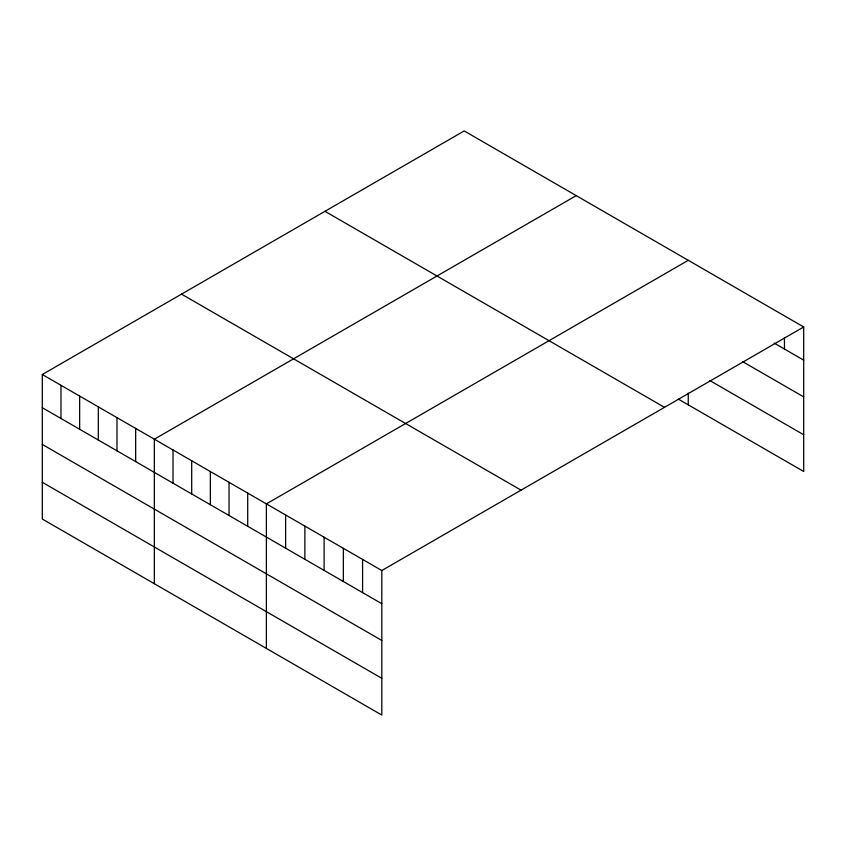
<?xml version="1.0" encoding="UTF-8"?>
<svg xmlns="http://www.w3.org/2000/svg" width="846" height="846" viewBox="0 0 846 846"><rect width="100%" height="100%" fill="white"/><g stroke="black" fill="none" stroke-linecap="round" stroke-linejoin="round"><path stroke-width="1.27" d="M42.3 374.514L381.821 570.532L381.821 715.06L42.3 519.032L42.3 374.514L464.179 130.94L803.7 326.968L803.7 471.486L678.376 399.132M576.221 195.627L154.342 439.201L154.342 583.719M688.263 260.314L266.384 503.888L266.384 648.406M381.821 570.532L803.7 326.968M774.27 343.159L803.7 360.153M742.587 361.612L803.7 396.89M709.762 380.51L803.7 434.749M324.959 211.32L664.48 407.338M181.52 294.133L521.041 490.151M42.3 407.698L381.821 603.716M42.3 444.436L381.821 640.464M42.3 482.294L381.821 678.312M784.464 337.554L784.464 349.038M688.263 393.03L688.263 404.843M362.585 559.428L362.585 592.612M343.339 548.314L343.339 581.498M324.103 537.21L324.103 570.394M304.867 526.106L304.867 559.291M285.62 514.992L285.62 548.176M247.709 493.102L247.709 526.286M229.033 482.326L229.033 515.51M210.358 471.539L210.358 504.724M191.693 460.763L191.693 493.948M173.018 449.977L173.018 483.161M135.667 428.414L135.667 461.599M116.991 417.638L116.991 450.823M98.316 406.852L98.316 440.036M79.651 396.076L79.651 429.26M60.975 385.29L60.975 418.484"/></g></svg>
